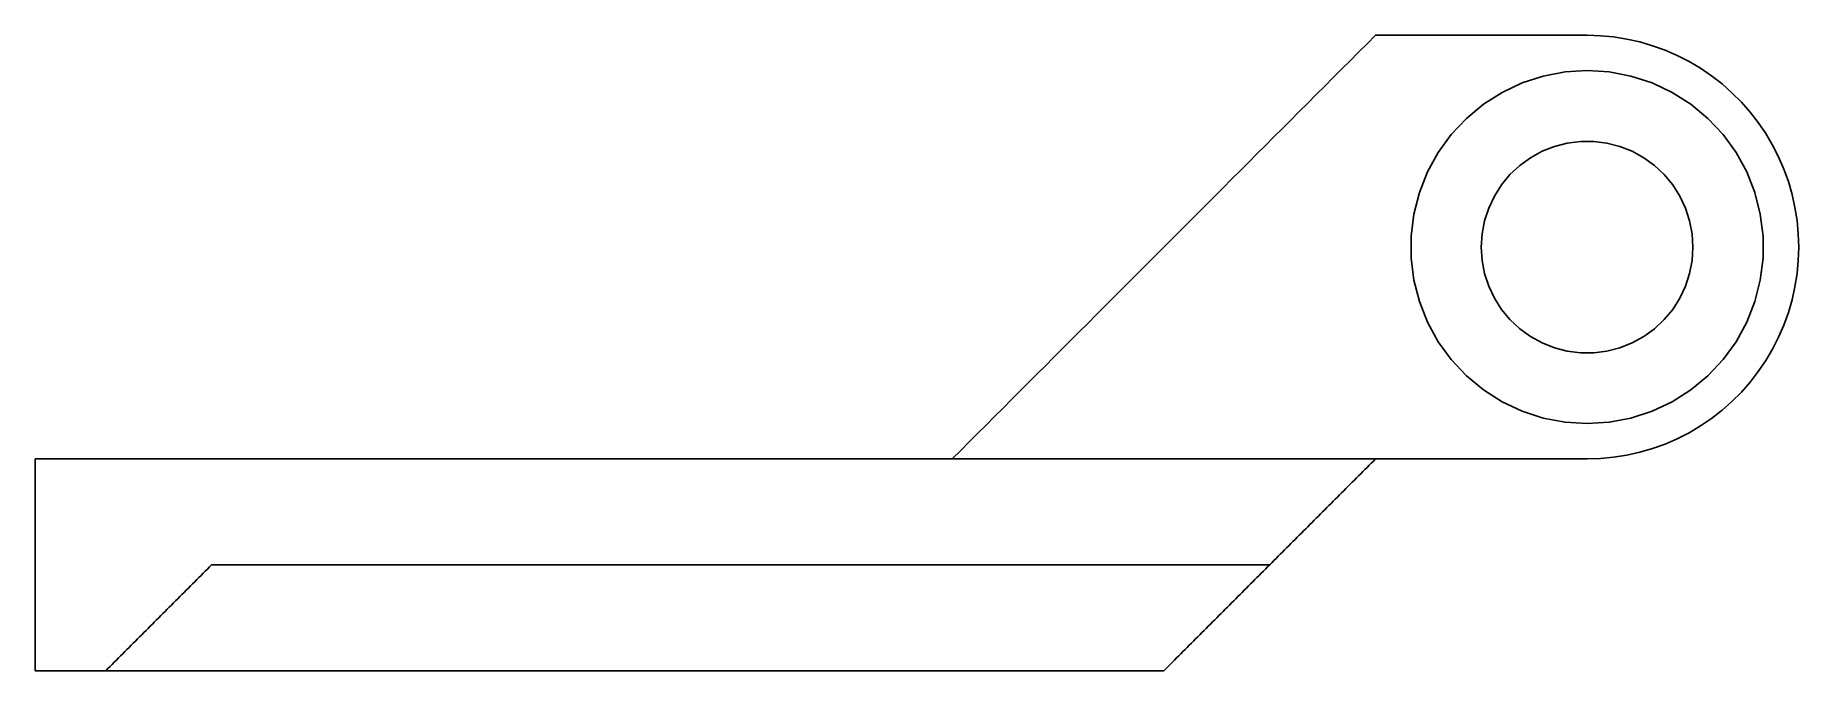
# Model space of a CAD drawing. Header units: metres. Extents: x -44 to 6, y -12 to 6.
import ezdxf

# ---------------------------------------------------------------- set-up
doc = ezdxf.new("R2010")
doc.units = ezdxf.units.M

msp = doc.modelspace()

# ---------------------------------------------------------------- linework, layer by layer
for points in [[(-6, 6), (-6.24, 5.76), (-6.48, 5.52), (-6.72, 5.28), (-6.96, 5.04), (-7.2, 4.8), (-7.44, 4.56), (-7.68, 4.32), (-7.92, 4.08), (-8.16, 3.84), (-8.4, 3.6), (-8.64, 3.36), (-8.88, 3.12), (-9.12, 2.88), (-9.36, 2.64), (-9.6, 2.4), (-9.84, 2.16), (-10.08, 1.92), (-10.32, 1.68), (-10.56, 1.44), (-10.8, 1.2), (-11.04, 0.96), (-11.28, 0.72), (-11.52, 0.48), (-11.76, 0.24), (-12, 0), (-12.24, -0.24), (-12.48, -0.48), (-12.72, -0.72), (-12.96, -0.96), (-13.2, -1.2), (-13.44, -1.44), (-13.68, -1.68), (-13.92, -1.92), (-14.16, -2.16), (-14.4, -2.4), (-14.64, -2.64), (-14.88, -2.88), (-15.12, -3.12), (-15.36, -3.36), (-15.6, -3.6), (-15.84, -3.84), (-16.08, -4.08), (-16.32, -4.32), (-16.56, -4.56), (-16.8, -4.8), (-17.04, -5.04), (-17.28, -5.28), (-17.52, -5.52), (-17.76, -5.76), (-18, -6)], [(0, 6), (-0.12, 6), (-0.24, 6), (-0.36, 6), (-0.48, 6), (-0.6, 6), (-0.72, 6), (-0.84, 6), (-0.96, 6), (-1.08, 6), (-1.2, 6), (-1.32, 6), (-1.44, 6), (-1.56, 6), (-1.68, 6), (-1.8, 6), (-1.92, 6), (-2.04, 6), (-2.16, 6), (-2.28, 6), (-2.4, 6), (-2.52, 6), (-2.64, 6), (-2.76, 6), (-2.88, 6), (-3, 6), (-3.12, 6), (-3.24, 6), (-3.36, 6), (-3.48, 6), (-3.6, 6), (-3.72, 6), (-3.84, 6), (-3.96, 6), (-4.08, 6), (-4.2, 6), (-4.32, 6), (-4.44, 6), (-4.56, 6), (-4.68, 6), (-4.8, 6), (-4.92, 6), (-5.04, 6), (-5.16, 6), (-5.28, 6), (-5.4, 6), (-5.52, 6), (-5.64, 6), (-5.76, 6), (-5.88, 6), (-6, 6)], [(0, -6), (0.377, -5.988), (0.752, -5.953), (1.124, -5.894), (1.492, -5.811), (1.854, -5.706), (2.209, -5.579), (2.555, -5.429), (2.891, -5.258), (3.215, -5.066), (3.527, -4.854), (3.825, -4.623), (4.107, -4.374), (4.374, -4.107), (4.623, -3.825), (4.854, -3.527), (5.066, -3.215), (5.258, -2.891), (5.429, -2.555), (5.579, -2.209), (5.706, -1.854), (5.811, -1.492), (5.894, -1.124), (5.953, -0.752), (5.988, -0.377), (6, 0), (5.988, 0.377), (5.953, 0.752), (5.894, 1.124), (5.811, 1.492), (5.706, 1.854), (5.579, 2.209), (5.429, 2.555), (5.258, 2.891), (5.066, 3.215), (4.854, 3.527), (4.623, 3.825), (4.374, 4.107), (4.107, 4.374), (3.825, 4.623), (3.527, 4.854), (3.215, 5.066), (2.891, 5.258), (2.555, 5.429), (2.209, 5.579), (1.854, 5.706), (1.492, 5.811), (1.124, 5.894), (0.752, 5.953), (0.377, 5.988), (0, 6)], [(0, -5), (0.627, -4.961), (1.243, -4.843), (1.841, -4.649), (2.409, -4.382), (2.939, -4.045), (3.423, -3.645), (3.853, -3.187), (4.222, -2.679), (4.524, -2.129), (4.755, -1.545), (4.911, -0.937), (4.99, -0.314), (4.99, 0.314), (4.911, 0.937), (4.755, 1.545), (4.524, 2.129), (4.222, 2.679), (3.853, 3.187), (3.423, 3.645), (2.939, 4.045), (2.409, 4.382), (1.841, 4.649), (1.243, 4.843), (0.627, 4.961), (0, 5), (-0.627, 4.961), (-1.243, 4.843), (-1.841, 4.649), (-2.409, 4.382), (-2.939, 4.045), (-3.423, 3.645), (-3.853, 3.187), (-4.222, 2.679), (-4.524, 2.129), (-4.755, 1.545), (-4.911, 0.937), (-4.99, 0.314), (-4.99, -0.314), (-4.911, -0.937), (-4.755, -1.545), (-4.524, -2.129), (-4.222, -2.679), (-3.853, -3.187), (-3.423, -3.645), (-2.939, -4.045), (-2.409, -4.382), (-1.841, -4.649), (-1.243, -4.843), (-0.627, -4.961), (0, -5)], [(3, 0), (2.976, 0.376), (2.906, 0.746), (2.789, 1.104), (2.629, 1.445), (2.427, 1.763), (2.187, 2.054), (1.912, 2.312), (1.607, 2.533), (1.277, 2.714), (0.927, 2.853), (0.562, 2.947), (0.188, 2.994), (-0.188, 2.994), (-0.562, 2.947), (-0.927, 2.853), (-1.277, 2.714), (-1.607, 2.533), (-1.912, 2.312), (-2.187, 2.054), (-2.427, 1.763), (-2.629, 1.445), (-2.789, 1.104), (-2.906, 0.746), (-2.976, 0.376), (-3, 0), (-2.976, -0.376), (-2.906, -0.746), (-2.789, -1.104), (-2.629, -1.445), (-2.427, -1.763), (-2.187, -2.054), (-1.912, -2.312), (-1.607, -2.533), (-1.277, -2.714), (-0.927, -2.853), (-0.562, -2.947), (-0.188, -2.994), (0.188, -2.994), (0.562, -2.947), (0.927, -2.853), (1.277, -2.714), (1.607, -2.533), (1.912, -2.312), (2.187, -2.054), (2.427, -1.763), (2.629, -1.445), (2.789, -1.104), (2.906, -0.746), (2.976, -0.376), (3, 0)], [(-6, -6), (-6.76, -6), (-7.52, -6), (-8.28, -6), (-9.04, -6), (-9.8, -6), (-10.56, -6), (-11.32, -6), (-12.08, -6), (-12.84, -6), (-13.6, -6), (-14.36, -6), (-15.12, -6), (-15.88, -6), (-16.64, -6), (-17.4, -6), (-18.16, -6), (-18.92, -6), (-19.68, -6), (-20.44, -6), (-21.2, -6), (-21.96, -6), (-22.72, -6), (-23.48, -6), (-24.24, -6), (-25, -6), (-25.76, -6), (-26.52, -6), (-27.28, -6), (-28.04, -6), (-28.8, -6), (-29.56, -6), (-30.32, -6), (-31.08, -6), (-31.84, -6), (-32.6, -6), (-33.36, -6), (-34.12, -6), (-34.88, -6), (-35.64, -6), (-36.4, -6), (-37.16, -6), (-37.92, -6), (-38.68, -6), (-39.44, -6), (-40.2, -6), (-40.96, -6), (-41.72, -6), (-42.48, -6), (-43.24, -6), (-44, -6)], [(-44, -6), (-44, -6.12), (-44, -6.24), (-44, -6.36), (-44, -6.48), (-44, -6.6), (-44, -6.72), (-44, -6.84), (-44, -6.96), (-44, -7.08), (-44, -7.2), (-44, -7.32), (-44, -7.44), (-44, -7.56), (-44, -7.68), (-44, -7.8), (-44, -7.92), (-44, -8.04), (-44, -8.16), (-44, -8.28), (-44, -8.4), (-44, -8.52), (-44, -8.64), (-44, -8.76), (-44, -8.88), (-44, -9), (-44, -9.12), (-44, -9.24), (-44, -9.36), (-44, -9.48), (-44, -9.6), (-44, -9.72), (-44, -9.84), (-44, -9.96), (-44, -10.08), (-44, -10.2), (-44, -10.32), (-44, -10.44), (-44, -10.56), (-44, -10.68), (-44, -10.8), (-44, -10.92), (-44, -11.04), (-44, -11.16), (-44, -11.28), (-44, -11.4), (-44, -11.52), (-44, -11.64), (-44, -11.76), (-44, -11.88), (-44, -12)], [(-6, -6), (-5.88, -6), (-5.76, -6), (-5.64, -6), (-5.52, -6), (-5.4, -6), (-5.28, -6), (-5.16, -6), (-5.04, -6), (-4.92, -6), (-4.8, -6), (-4.68, -6), (-4.56, -6), (-4.44, -6), (-4.32, -6), (-4.2, -6), (-4.08, -6), (-3.96, -6), (-3.84, -6), (-3.72, -6), (-3.6, -6), (-3.48, -6), (-3.36, -6), (-3.24, -6), (-3.12, -6), (-3, -6), (-2.88, -6), (-2.76, -6), (-2.64, -6), (-2.52, -6), (-2.4, -6), (-2.28, -6), (-2.16, -6), (-2.04, -6), (-1.92, -6), (-1.8, -6), (-1.68, -6), (-1.56, -6), (-1.44, -6), (-1.32, -6), (-1.2, -6), (-1.08, -6), (-0.96, -6), (-0.84, -6), (-0.72, -6), (-0.6, -6), (-0.48, -6), (-0.36, -6), (-0.24, -6), (-0.12, -6), (0, -6)], [(-9, -9), (-8.94, -8.94), (-8.88, -8.88), (-8.82, -8.82), (-8.76, -8.76), (-8.7, -8.7), (-8.64, -8.64), (-8.58, -8.58), (-8.52, -8.52), (-8.46, -8.46), (-8.4, -8.4), (-8.34, -8.34), (-8.28, -8.28), (-8.22, -8.22), (-8.16, -8.16), (-8.1, -8.1), (-8.04, -8.04), (-7.98, -7.98), (-7.92, -7.92), (-7.86, -7.86), (-7.8, -7.8), (-7.74, -7.74), (-7.68, -7.68), (-7.62, -7.62), (-7.56, -7.56), (-7.5, -7.5), (-7.44, -7.44), (-7.38, -7.38), (-7.32, -7.32), (-7.26, -7.26), (-7.2, -7.2), (-7.14, -7.14), (-7.08, -7.08), (-7.02, -7.02), (-6.96, -6.96), (-6.9, -6.9), (-6.84, -6.84), (-6.78, -6.78), (-6.72, -6.72), (-6.66, -6.66), (-6.6, -6.6), (-6.54, -6.54), (-6.48, -6.48), (-6.42, -6.42), (-6.36, -6.36), (-6.3, -6.3), (-6.24, -6.24), (-6.18, -6.18), (-6.12, -6.12), (-6.06, -6.06), (-6, -6)], [(-39, -9), (-39.06, -9.06), (-39.12, -9.12), (-39.18, -9.18), (-39.24, -9.24), (-39.3, -9.3), (-39.36, -9.36), (-39.42, -9.42), (-39.48, -9.48), (-39.54, -9.54), (-39.6, -9.6), (-39.66, -9.66), (-39.72, -9.72), (-39.78, -9.78), (-39.84, -9.84), (-39.9, -9.9), (-39.96, -9.96), (-40.02, -10.02), (-40.08, -10.08), (-40.14, -10.14), (-40.2, -10.2), (-40.26, -10.26), (-40.32, -10.32), (-40.38, -10.38), (-40.44, -10.44), (-40.5, -10.5), (-40.56, -10.56), (-40.62, -10.62), (-40.68, -10.68), (-40.74, -10.74), (-40.8, -10.8), (-40.86, -10.86), (-40.92, -10.92), (-40.98, -10.98), (-41.04, -11.04), (-41.1, -11.1), (-41.16, -11.16), (-41.22, -11.22), (-41.28, -11.28), (-41.34, -11.34), (-41.4, -11.4), (-41.46, -11.46), (-41.52, -11.52), (-41.58, -11.58), (-41.64, -11.64), (-41.7, -11.7), (-41.76, -11.76), (-41.82, -11.82), (-41.88, -11.88), (-41.94, -11.94), (-42, -12)], [(-9, -9), (-9.6, -9), (-10.2, -9), (-10.8, -9), (-11.4, -9), (-12, -9), (-12.6, -9), (-13.2, -9), (-13.8, -9), (-14.4, -9), (-15, -9), (-15.6, -9), (-16.2, -9), (-16.8, -9), (-17.4, -9), (-18, -9), (-18.6, -9), (-19.2, -9), (-19.8, -9), (-20.4, -9), (-21, -9), (-21.6, -9), (-22.2, -9), (-22.8, -9), (-23.4, -9), (-24, -9), (-24.6, -9), (-25.2, -9), (-25.8, -9), (-26.4, -9), (-27, -9), (-27.6, -9), (-28.2, -9), (-28.8, -9), (-29.4, -9), (-30, -9), (-30.6, -9), (-31.2, -9), (-31.8, -9), (-32.4, -9), (-33, -9), (-33.6, -9), (-34.2, -9), (-34.8, -9), (-35.4, -9), (-36, -9), (-36.6, -9), (-37.2, -9), (-37.8, -9), (-38.4, -9), (-39, -9)], [(-12, -12), (-11.94, -11.94), (-11.88, -11.88), (-11.82, -11.82), (-11.76, -11.76), (-11.7, -11.7), (-11.64, -11.64), (-11.58, -11.58), (-11.52, -11.52), (-11.46, -11.46), (-11.4, -11.4), (-11.34, -11.34), (-11.28, -11.28), (-11.22, -11.22), (-11.16, -11.16), (-11.1, -11.1), (-11.04, -11.04), (-10.98, -10.98), (-10.92, -10.92), (-10.86, -10.86), (-10.8, -10.8), (-10.74, -10.74), (-10.68, -10.68), (-10.62, -10.62), (-10.56, -10.56), (-10.5, -10.5), (-10.44, -10.44), (-10.38, -10.38), (-10.32, -10.32), (-10.26, -10.26), (-10.2, -10.2), (-10.14, -10.14), (-10.08, -10.08), (-10.02, -10.02), (-9.96, -9.96), (-9.9, -9.9), (-9.84, -9.84), (-9.78, -9.78), (-9.72, -9.72), (-9.66, -9.66), (-9.6, -9.6), (-9.54, -9.54), (-9.48, -9.48), (-9.42, -9.42), (-9.36, -9.36), (-9.3, -9.3), (-9.24, -9.24), (-9.18, -9.18), (-9.12, -9.12), (-9.06, -9.06), (-9, -9)], [(-44, -12), (-43.96, -12), (-43.92, -12), (-43.88, -12), (-43.84, -12), (-43.8, -12), (-43.76, -12), (-43.72, -12), (-43.68, -12), (-43.64, -12), (-43.6, -12), (-43.56, -12), (-43.52, -12), (-43.48, -12), (-43.44, -12), (-43.4, -12), (-43.36, -12), (-43.32, -12), (-43.28, -12), (-43.24, -12), (-43.2, -12), (-43.16, -12), (-43.12, -12), (-43.08, -12), (-43.04, -12), (-43, -12), (-42.96, -12), (-42.92, -12), (-42.88, -12), (-42.84, -12), (-42.8, -12), (-42.76, -12), (-42.72, -12), (-42.68, -12), (-42.64, -12), (-42.6, -12), (-42.56, -12), (-42.52, -12), (-42.48, -12), (-42.44, -12), (-42.4, -12), (-42.36, -12), (-42.32, -12), (-42.28, -12), (-42.24, -12), (-42.2, -12), (-42.16, -12), (-42.12, -12), (-42.08, -12), (-42.04, -12), (-42, -12)], [(-12, -12), (-12.6, -12), (-13.2, -12), (-13.8, -12), (-14.4, -12), (-15, -12), (-15.6, -12), (-16.2, -12), (-16.8, -12), (-17.4, -12), (-18, -12), (-18.6, -12), (-19.2, -12), (-19.8, -12), (-20.4, -12), (-21, -12), (-21.6, -12), (-22.2, -12), (-22.8, -12), (-23.4, -12), (-24, -12), (-24.6, -12), (-25.2, -12), (-25.8, -12), (-26.4, -12), (-27, -12), (-27.6, -12), (-28.2, -12), (-28.8, -12), (-29.4, -12), (-30, -12), (-30.6, -12), (-31.2, -12), (-31.8, -12), (-32.4, -12), (-33, -12), (-33.6, -12), (-34.2, -12), (-34.8, -12), (-35.4, -12), (-36, -12), (-36.6, -12), (-37.2, -12), (-37.8, -12), (-38.4, -12), (-39, -12), (-39.6, -12), (-40.2, -12), (-40.8, -12), (-41.4, -12), (-42, -12)]]:
    msp.add_lwpolyline(points)

doc.saveas('drawing.dxf')
